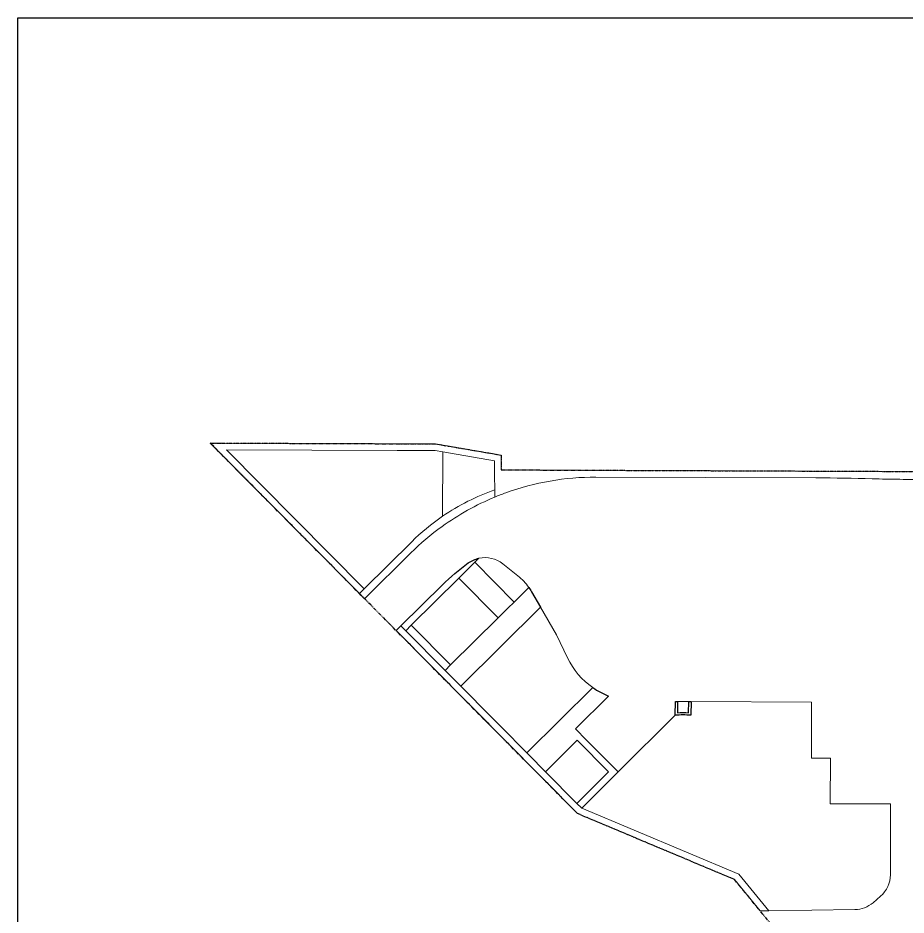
# Model space of a CAD drawing. Header units: centimetres. Extents: x -6122352 to 6876996, y -1694241 to 2592194.
# Drawn here: x -1063644 to -269174, y 116538 to 919492 of the extents above; entities that cross this region are included whole.
import ezdxf

# ---------------------------------------------------------------- set-up
doc = ezdxf.new("R2010")
doc.units = ezdxf.units.CM
doc.header["$MEASUREMENT"] = 0
doc.linetypes.add('23585-XR-AR-DAMAC PLOT LIMITS$0$PHANTOM2', pattern=[1.25, 0.625, -0.125, 0.125, -0.125, 0.125, -0.125])
doc.layers.add('23585-XR-AR-DAMAC PLOT LIMITS$0$1-Open Space', color=7, linetype='Continuous', lineweight=5, true_color=0x90cf5a)
doc.layers.add('23585-XR-AR-DAMAC PLOT LIMITS$0$1-Utility', color=7, linetype='Continuous', lineweight=5, true_color=0x8db1ff)
doc.layers.add('23585-XR-AR-DAMAC PLOT LIMITS$0$1-Retail', color=10, linetype='Continuous', lineweight=5)
doc.layers.add('A-ANNO-TEXT', color=3, linetype='Continuous', lineweight=25)
for name, color, linetype in [('23585-XR-AR-DAMAC PLOT LIMITS$0$1-Utility Corridor', 44, 'Continuous'), ('23585-XR-AR-DAMAC PLOT LIMITS$0$PROJECT_LIMIT', 1, 'Continuous'), ('@MI-REF LAYER', 7, 'Continuous')]:
    doc.layers.add(name, color=color, linetype=linetype)
doc.layers.add('23585-XR-AR-DAMAC PLOT LIMITS$0$D-Phase New', color=7, linetype='Continuous', true_color=0x000080)

# ---------------------------------------------------------------- blocks, each defined once
blk = doc.blocks.new('23585-XR-AR-DAMAC PLOT LIMITS')
at = {"layer": '23585-XR-AR-DAMAC PLOT LIMITS$0$1-Open Space', "color": 251, "true_color": 0x636466}
blk.add_lwpolyline([(495849.34, 2769054.31, -0.003111), (495832.52, 2769036.29, -0.003943), (495815.47, 2769018.47, 0.006222), (495780.97, 2768981.97), (495647.53, 2768837.21, 0.087876), (495603.47, 2768768.38, 0.011427), (495599.59, 2768758.4), (495594.73, 2768762.81), (495584.96, 2768771.67), (495575.48, 2768780.27), (495538.37, 2768751.47), (495532.83, 2768747.16), (495509.78, 2768722.19), (495406.21, 2768610), (495581.23, 2768616.85), (495581.47, 2768610.85), (495391.99, 2768603.44), (495398.81, 2768610.83), (495505.37, 2768726.26), (495528.76, 2768751.6), (495575.78, 2768788.1), (495585.56, 2768779.23), (495820.21, 2769033.41), (495877.5, 2769095.47)], format="xyb", dxfattribs=at)
blk.add_lwpolyline([(495599.59, 2768758.4, 0.057795), (495587.13, 2768705.87, 0.039167), (495585.69, 2768669.25), (495587.96, 2768611.11), (495581.47, 2768610.85), (495581.23, 2768616.85), (495578.89, 2768676.64, -0.04483), (495580.7, 2768712.39, -0.065699), (495594.73, 2768762.81)], format="xyb", close=True, dxfattribs=at)
blk.add_lwpolyline([(496038.15, 2768689.08), (496033.06, 2768683.36), (495996.96, 2768685.41), (495858.52, 2768621.69), (495628.18, 2768612.68), (495627.95, 2768618.68), (495633.98, 2768618.91), (495683.94, 2768620.87), (495686.94, 2768620.98), (495703.92, 2768621.65), (495742.86, 2768623.17), (495755.05, 2768623.65), (495787.86, 2768624.93), (495795.02, 2768625.21), (495807.01, 2768625.68), (495811.48, 2768625.85), (495851.45, 2768627.42), (495857.09, 2768627.64), (495857.44, 2768627.8), (495995.81, 2768691.49)], close=True, dxfattribs=at)
at = {"layer": '23585-XR-AR-DAMAC PLOT LIMITS$0$1-Retail', "color": 251, "true_color": 0x636466}
blk.add_lwpolyline([(495974.69, 2768822.02), (496004.67, 2768794.37), (496041.27, 2768834.08), (496087.91, 2768791.09, -0.218026), (496096.11, 2768771.51), (496095.82, 2768762.76, -0.17544), (496089.38, 2768746.64), (496038.15, 2768689.08), (495995.81, 2768691.49), (495857.44, 2768627.8), (495855.53, 2768673.61), (495852.52, 2768745.6, -0.0321), (495862.03, 2768755.88), (495853.18, 2768764.29), (495853.16, 2768764.31), (495926.38, 2768843.43), (495963.14, 2768809.54)], format="xyb", close=True, dxfattribs=at)
at = {"layer": '23585-XR-AR-DAMAC PLOT LIMITS$0$1-Utility', "color": 251, "true_color": 0x636466}
for points in [[(495594.73, 2768762.81, 0.065699), (495580.7, 2768712.39), (495538.37, 2768751.47), (495575.48, 2768780.27), (495584.96, 2768771.67)], [(495845.01, 2768755.51), (495851.8, 2768762.84), (495859.05, 2768755.95, 0.022504), (495852.26, 2768748.61)], [(495580.7, 2768712.39, 0.04483), (495578.89, 2768676.64), (495581.23, 2768616.85), (495406.21, 2768610), (495509.78, 2768722.19), (495532.83, 2768747.16), (495538.37, 2768751.47)], [(495679.82, 2768726.26), (495680.54, 2768707.8), (495630.58, 2768705.85), (495630.38, 2768710.98, -0.225889), (495648.47, 2768723.36), (495665.63, 2768726.05, -0.070565)], [(495784.61, 2768707.99), (495787.86, 2768624.93), (495755.05, 2768623.65), (495742.86, 2768623.17), (495703.92, 2768621.65), (495700, 2768722.07), (495727.74, 2768716.03), (495749.67, 2768709.32, 0.130155)]]:
    blk.add_lwpolyline(points, format="xyb", close=True, dxfattribs=at)
for points in [[(495631.36, 2768685.86), (495681.32, 2768687.81), (495683.66, 2768627.86), (495633.7, 2768625.91)], [(495849.78, 2768667.38), (495851.45, 2768627.42), (495811.48, 2768625.85), (495809.81, 2768665.82)]]:
    blk.add_lwpolyline(points, close=True, dxfattribs=at)
at = {"layer": '23585-XR-AR-DAMAC PLOT LIMITS$0$1-Utility Corridor', "color": 251, "true_color": 0x636466}
for points in [[(495852.52, 2768745.6), (495843.65, 2768754.04), (495845.01, 2768755.51), (495852.26, 2768748.61, -0.022504), (495859.05, 2768755.95), (495851.8, 2768762.84), (495853.16, 2768764.31), (495853.18, 2768764.29), (495862.03, 2768755.88, 0.0321)], [(495700, 2768722.07), (495703.92, 2768621.65), (495686.94, 2768620.98), (495683.94, 2768620.87), (495683.66, 2768627.86), (495681.32, 2768687.81), (495680.85, 2768699.81), (495680.54, 2768707.8), (495679.82, 2768726.26, -0.022063), (495684.21, 2768725.5)], [(495855.53, 2768673.61), (495857.44, 2768627.8), (495857.09, 2768627.64), (495851.45, 2768627.42), (495849.78, 2768667.38), (495809.81, 2768665.82), (495811.48, 2768625.85), (495807.01, 2768625.68), (495795.02, 2768625.21), (495787.86, 2768624.93), (495784.61, 2768707.99, 0.058609), (495799.66, 2768713.28), (495801.3, 2768671.49), (495815.56, 2768672.05)], [(495630.58, 2768705.85), (495631.36, 2768685.86), (495633.7, 2768625.91), (495633.98, 2768618.91), (495627.95, 2768618.68), (495625.91, 2768670.82, -0.039167), (495627.1, 2768701.15, -0.102607), (495630.38, 2768710.98)]]:
    blk.add_lwpolyline(points, format="xyb", close=True, dxfattribs=at)
for points in [[(495680.85, 2768699.81), (495681.32, 2768687.81), (495631.36, 2768685.86), (495630.58, 2768705.85), (495680.54, 2768707.8)], [(495683.66, 2768627.86), (495683.94, 2768620.87), (495633.98, 2768618.91), (495633.7, 2768625.91)]]:
    blk.add_lwpolyline(points, close=True, dxfattribs=at)
at = {"layer": '23585-XR-AR-DAMAC PLOT LIMITS$0$D-Phase New', "color": 8, "const_width": 0.1}
blk.add_lwpolyline([(496233.43, 2769514.94), (496198.5, 2769477.12), (496198.52, 2769477.11), (496187.59, 2769465.28), (496165.7, 2769441.58), (496138.77, 2769410.16), (496116.93, 2769384.7), (496113.41, 2769380.59), (496123.12, 2769371.63), (496082.52, 2769317.57), (495877.5, 2769095.47), (495820.21, 2769033.41), (495585.56, 2768779.23), (495575.78, 2768788.1), (495528.76, 2768751.6), (495505.37, 2768726.26), (495398.81, 2768610.83), (495391.99, 2768603.44), (495858.52, 2768621.69), (495996.96, 2768685.41), (496078.62, 2768680.77)], dxfattribs=at)
at = {"layer": '23585-XR-AR-DAMAC PLOT LIMITS$0$PROJECT_LIMIT', "linetype": '23585-XR-AR-DAMAC PLOT LIMITS$0$PHANTOM2', "ltscale": 5}
blk.add_lwpolyline([(496105.93, 2768679.22), (495996.96, 2768685.41), (495858.52, 2768621.69), (495391.99, 2768603.44), (495398.81, 2768610.83), (495505.37, 2768726.26), (495528.76, 2768751.6), (495575.78, 2768788.1), (495585.56, 2768779.23), (495820.21, 2769033.41), (495877.5, 2769095.47), (496082.52, 2769317.57), (496123.12, 2769371.63), (496113.41, 2769380.59), (496116.93, 2769384.7), (496138.77, 2769410.16), (496165.7, 2769441.58), (496187.59, 2769465.28), (496198.52, 2769477.11), (496198.5, 2769477.12), (496233.43, 2769514.94)], dxfattribs=at)
blk = doc.blocks.new('A$Cf093b529')
at = {"layer": 'A-ANNO-TEXT'}
blk.add_blockref('23585-XR-AR-DAMAC PLOT LIMITS', (-495391.99, -2768603.44), dxfattribs=at)

msp = doc.modelspace()

# ---------------------------------------------------------------- linework, layer by layer
msp.add_lwpolyline([(-1063643.96509, 919491.60987), (2673908.33835, 919491.60987), (2673908.33835, -1114642.83198), (-1063643.96509, -1114642.83198)], close=True)

# ---------------------------------------------------------------- block references
at = {"layer": '@MI-REF LAYER', "xscale": 1000, "yscale": 1000, "zscale": 1000, "rotation": 312.4882903633292}
msp.add_blockref('A$Cf093b529', (-891608.73293, 539022.72011), dxfattribs=at)

doc.saveas('drawing.dxf')
